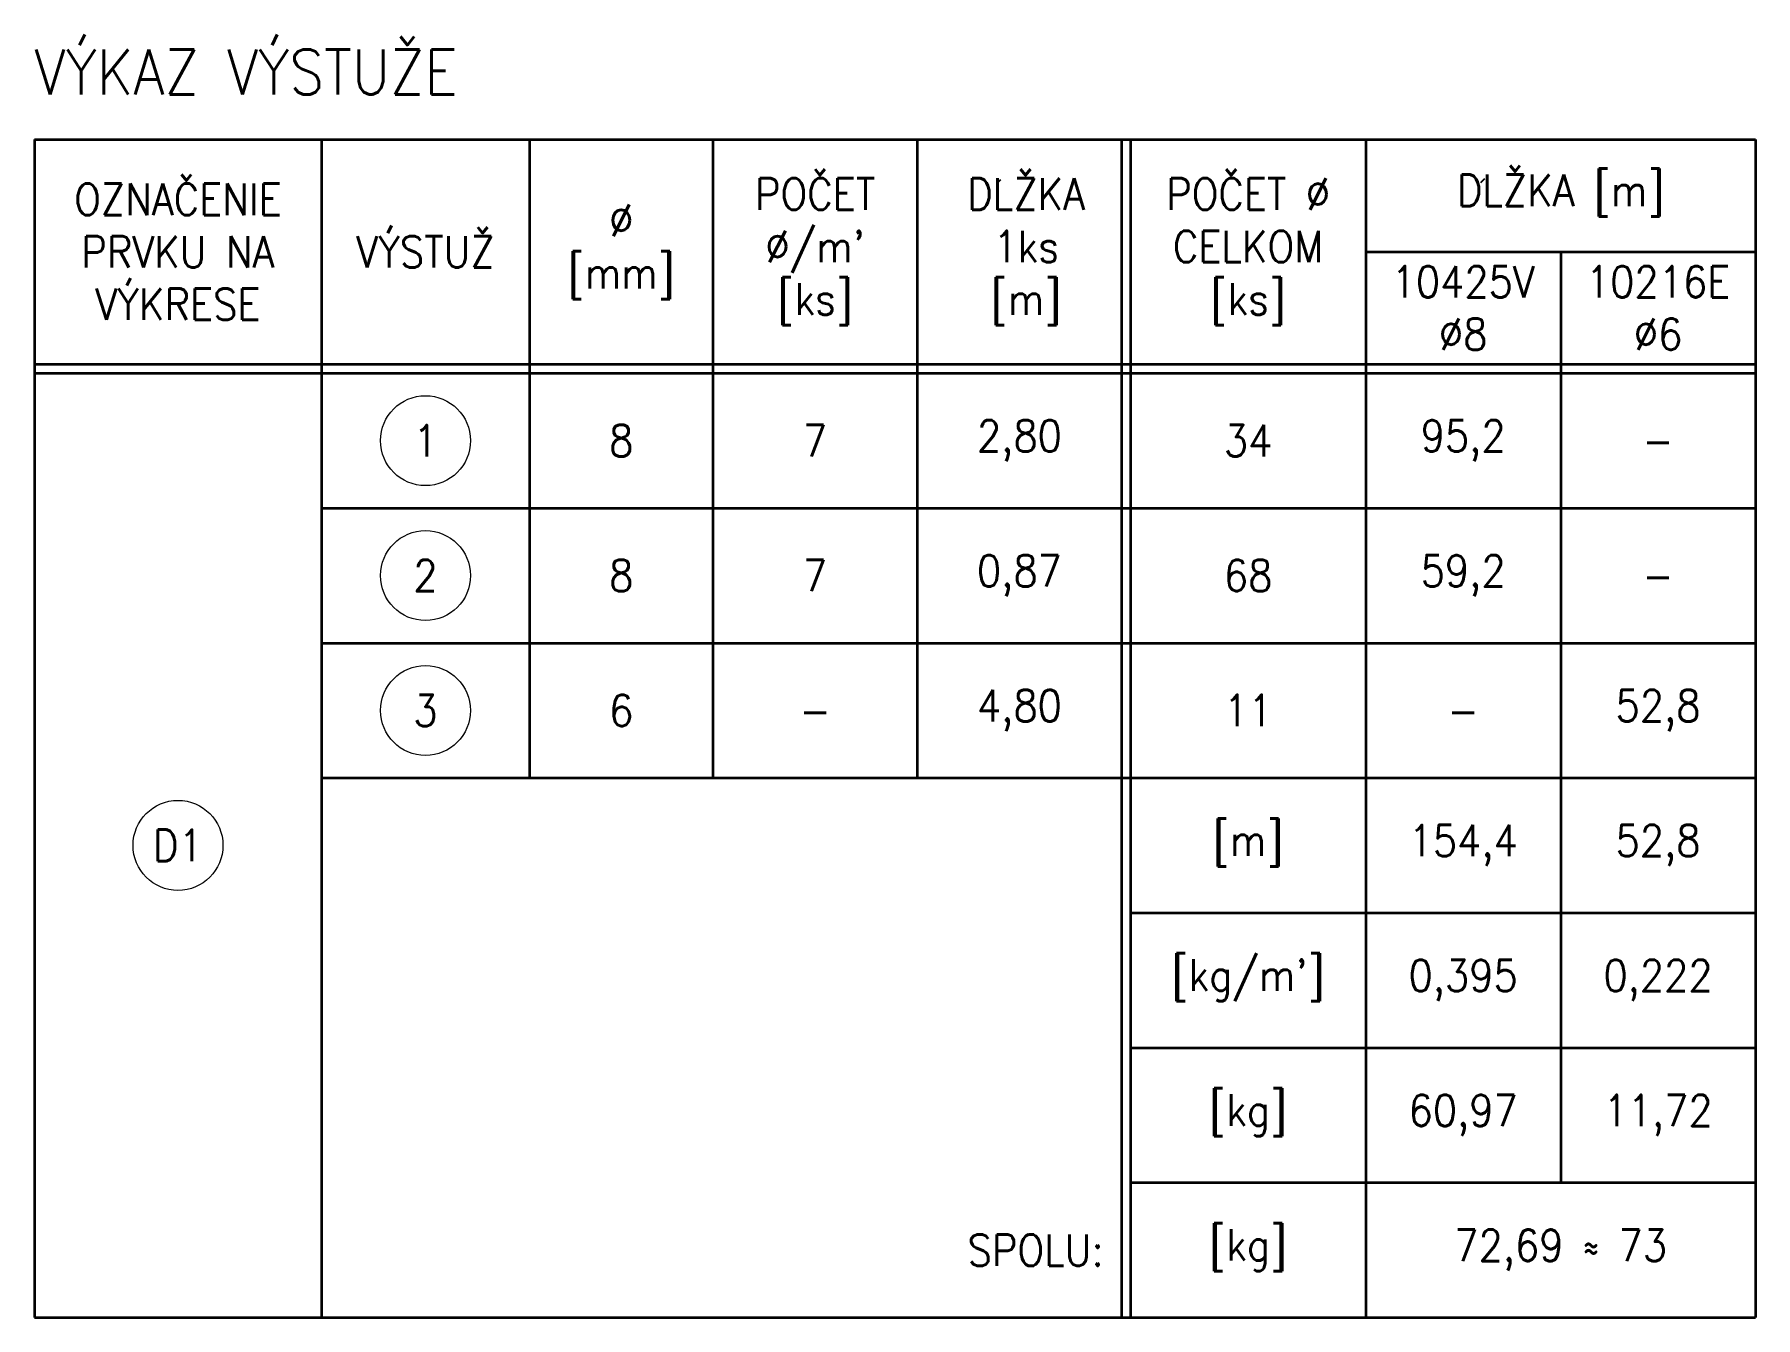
# Model space of a CAD drawing. Header units: millimetres. Extents: x 20697 to 28304, y 35408 to 37804.
# Drawn here: x 20697.4 to 20888.8, y 36091 to 36233.7 of the extents above.
import ezdxf

# ---------------------------------------------------------------- set-up
doc = ezdxf.new("R2010")
doc.units = ezdxf.units.MM
doc.header["$MEASUREMENT"] = 0
for name, color, linetype, lineweight in [('0.18', 51, 'Continuous', 18), ('0.25', 7, 'Continuous', 25), ('0.35', 6, 'Continuous', 35), ('0.6', 10, 'Continuous', 60)]:
    doc.layers.add(name, color=color, linetype=linetype, lineweight=lineweight)
doc.styles.add('MyTextStyle', font='romans.shx', dxfattribs={"width": 0.9})

msp = doc.modelspace()

# ---------------------------------------------------------------- linework, layer by layer
at = {"layer": '0.18'}
for centre in [(20740.89, 36188.54), (20740.89, 36173.54), (20740.89, 36158.54), (20713.37, 36143.54)]:
    msp.add_circle(centre, 5, dxfattribs=at)
at = {"layer": '0.25'}
for p, q in [((20804.45, 36217.16), (20804.87, 36217.57)), ((20858.26, 36217.25), (20858.68, 36217.67))]:
    msp.add_line(p, q, dxfattribs=at)
at = {"layer": '0.35'}
for p, q in [((20697.41, 36222.04), (20888.79, 36222.04)), ((20697.41, 36222.04), (20697.41, 36091.04)), ((20729.33, 36222.04), (20729.33, 36091.04)), ((20752.46, 36222.04), (20752.46, 36151.04)), ((20772.86, 36222.04), (20772.86, 36151.04)), ((20795.58, 36222.04), (20795.58, 36151.04)), ((20818.3, 36222.04), (20818.3, 36091.04)), ((20819.3, 36222.04), (20819.3, 36091.04)), ((20845.44, 36222.04), (20845.44, 36091.04)), ((20888.79, 36222.04), (20888.79, 36091.04)), ((20845.44, 36209.54), (20888.79, 36209.54)), ((20867.12, 36209.54), (20867.12, 36106.04)), ((20697.41, 36197.04), (20888.79, 36197.04)), ((20697.41, 36196.04), (20888.79, 36196.04)), ((20729.33, 36181.04), (20888.79, 36181.04)), ((20729.33, 36166.04), (20888.79, 36166.04)), ((20729.33, 36151.04), (20888.79, 36151.04)), ((20819.3, 36136.04), (20888.79, 36136.04)), ((20819.3, 36121.04), (20888.79, 36121.04)), ((20819.3, 36106.04), (20888.79, 36106.04)), ((20697.41, 36091.04), (20888.79, 36091.04))]:
    msp.add_line(p, q, dxfattribs=at)

# ---------------------------------------------------------------- texts
at = {"layer": '0.25', "char_height": 3.5, "style": 'MyTextStyle'}
for s, width, gutter_width, insert, attachment_point in [('{\\FROMANS|C238;OZNAČENIE PRVKU NA VÝKRESE}', 25.2698, 500, (20713.37, 36209.54), 5), ("{\\Fromans|c238;POČET }%%C{\\Fromans|c238;/m'                              [ks]}", 3.5, 500, (20784.22, 36209.54), 5), ('{\\Fromans|c238;DLŽKA 1ks\\P[m]}', 3.5, 500, (20807.68, 36209.54), 5), ('POČET %%C CELKOM\\P[{\\Fromans|c238;ks}]', 22.3278, 500, (20832.37, 36209.54), 5), ('{\\Fromans|c238;DLŽKA [m]}', 32.5877, 500, (20867.12, 36215.79), 5), ('%%C{\\Fromans|c238;\\P[mm]}', 3.5, 500, (20762.66, 36209.54), 5), ('{\\FROMANS|C238;VÝSTUŽ}', 3.5, 500, (20740.89, 36209.54), 5), ('{\\Fromans|c238;10425V }%%C{\\Fromans|c238;8}', 21.4873, 500, (20856.28, 36203.29), 5), ('{\\Fromans|c238;10216E }%%C{\\Fromans|c238;6}', 20.7534, 500, (20877.95, 36203.29), 5), ('{\\Fromans|c238;1}', 3.5, 50, (20740.89, 36188.54), 5), ('{\\Fromans|c238;8}', 3.5, 500, (20762.66, 36188.54), 5), ('{\\Fromans|c238;7}', 3.5, 500, (20784.22, 36188.54), 5), ('{\\Fromans|c238;2,80}', 3.5, 500, (20806.94, 36188.54), 5), ('{\\Fromans|c238;34}', 3.5, 500, (20832.37, 36188.54), 5), ('{\\Fromans|c238;95,2}', 3.5, 500, (20856.28, 36188.54), 5), ('{\\Fromans|c238;-}', 3.5, 500, (20877.95, 36188.54), 5), ('{\\Fromans|c238;0,87}', 3.5, 500, (20806.94, 36173.54), 5), ('{\\Fromans|c238;59,2}', 3.5, 500, (20856.28, 36173.54), 5), ('{\\Fromans|c238;2}', 3.5, 50, (20740.89, 36173.54), 5), ('{\\Fromans|c238;8}', 3.5, 500, (20762.66, 36173.54), 5), ('{\\Fromans|c238;7}', 3.5, 500, (20784.22, 36173.54), 5), ('{\\Fromans|c238;68}', 3.5, 500, (20832.37, 36173.54), 5), ('{\\Fromans|c238;-}', 3.5, 500, (20877.95, 36173.54), 5), ('{\\Fromans|c238;4,80}', 3.5, 500, (20806.94, 36158.54), 5), ('{\\Fromans|c238;52,8}', 3.5, 500, (20877.95, 36158.54), 5), ('{\\Fromans|c238;3}', 3.5, 50, (20740.89, 36158.54), 5), ('{\\Fromans|c238;6}', 3.5, 500, (20762.66, 36158.54), 5), ('{\\Fromans|c238;11}', 3.5, 500, (20832.37, 36158.54), 5), ('{\\Fromans|c238;-}', 3.5, 500, (20784.22, 36158.54), 5), ('{\\Fromans|c238;-}', 3.5, 500, (20856.28, 36158.54), 5), ('{\\Fromans|c238;D1}', 3.5, 50, (20713.37, 36143.54), 5), ('{\\Fromans|c238;[m]}', 3.5, 500, (20832.37, 36143.54), 5), ('{\\Fromans|c238;154,4}', 3.5, 500, (20856.28, 36143.54), 5), ('{\\Fromans|c238;52,8}', 3.5, 500, (20877.95, 36143.54), 5), ("{\\Fromans|c238;[kg/m']}", 3.5, 500, (20832.37, 36128.54), 5), ('{\\Fromans|c238;0,395}', 3.5, 500, (20856.28, 36128.54), 5), ('{\\Fromans|c238;0,222}', 3.5, 500, (20877.95, 36128.54), 5), ('{\\Fromans|c238;[kg]}', 3.5, 500, (20832.37, 36113.54), 5), ('{\\Fromans|c238;60,97}', 3.5, 500, (20856.28, 36113.54), 5), ('{\\Fromans|c238;11,72}', 3.5, 500, (20877.95, 36113.54), 5), ('{\\Fromans|c238;[kg]}', 3.5, 500, (20832.37, 36098.54), 5), ('{\\Fromans|c238;SPOLU:}', 3.5, 500, (20816.3, 36098.54), 6), ('{\\Fromans|c238;72,69 }≈{\\Fromans|c238; 73}', 41.0934, 500, (20867.12, 36098.54), 5)]:
    msp.add_mtext_dynamic_manual_height_columns(s, width=width, gutter_width=gutter_width, heights=[0], dxfattribs=dict(at, insert=insert, attachment_point=attachment_point))
at = {"layer": '0.6', "insert": (20697.41, 36227.04), "char_height": 5, "attachment_point": 7, "style": 'MyTextStyle'}
msp.add_mtext_dynamic_manual_height_columns('{\\FROMANS|C238;VÝKAZ VÝSTUŽE}', width=70.8581, gutter_width=500, heights=[0], dxfattribs=at)

doc.saveas('drawing.dxf')
